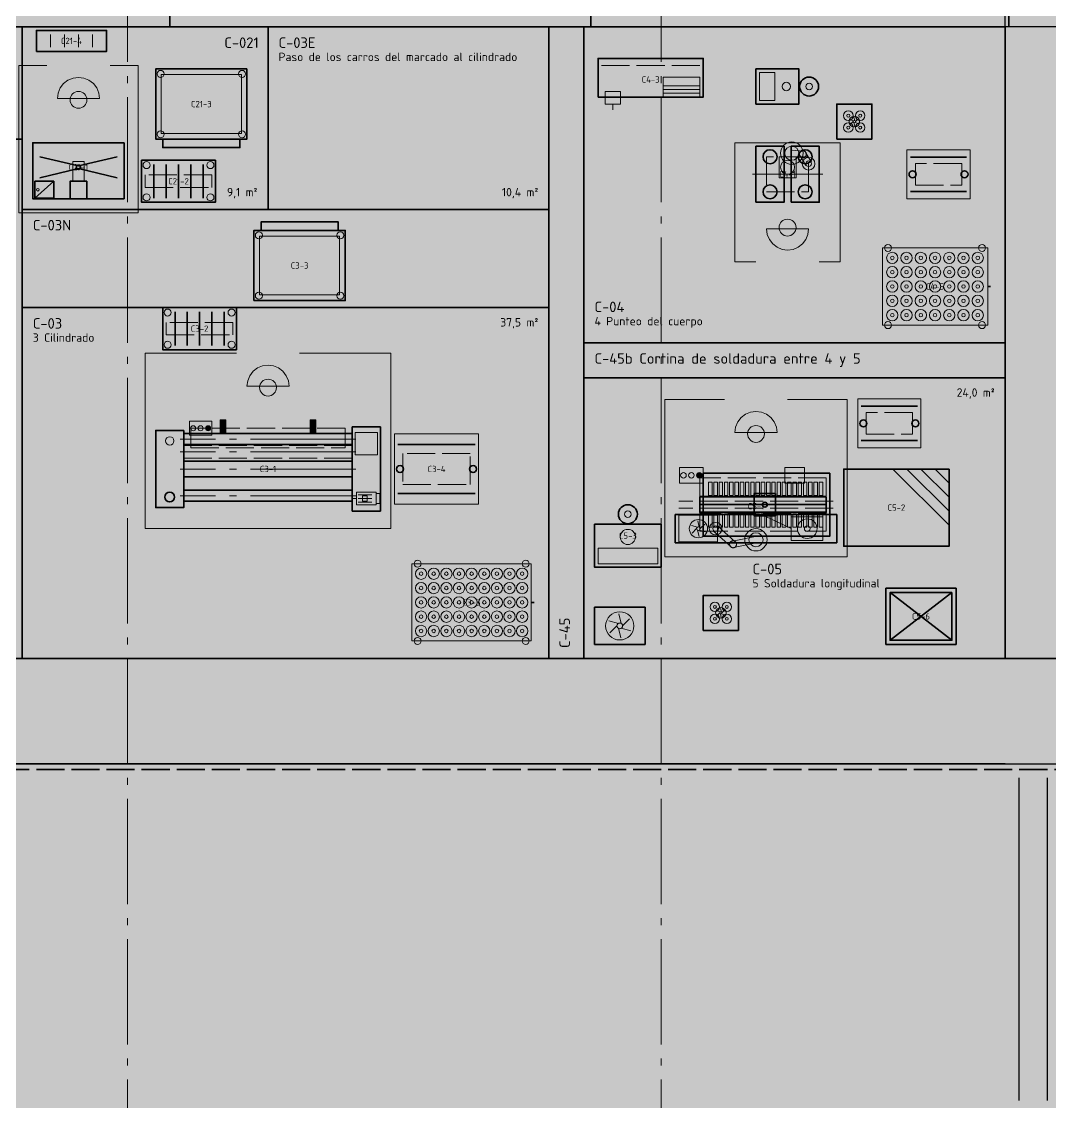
# Model space of a CAD drawing. Header units: millimetres. Extents: x 0 to 1189, y 0 to 841.
# Drawn here: x 295.9 to 442.4, y 356.8 to 510.8 of the extents above; entities that cross this region are included whole.
import ezdxf
from ezdxf.enums import TextEntityAlignment as Align

# ---------------------------------------------------------------- set-up
doc = ezdxf.new("R2010")
doc.units = ezdxf.units.MM
doc.linetypes.add('IRAM-E-TRAZOS', pattern=[5, 4, -1])
doc.linetypes.add('IRAM-F-TRAZO-PUNTO', pattern=[20, 15, -2, 1, -2])
for name, color, linetype, lineweight, true_color in [('A-AREA-TRABAJO', 30, 'CONTINUOUS', 13, 0xeb963c), ('A-DEFENSA', 2, 'CONTINUOUS', 35, 0xe6b400), ('A-DEM-AM', 2, 'CONTINUOUS', 35, 0xd7a500), ('A-DEM-RO', 1, 'CONTINUOUS', 35, 0xd21e1e), ('A-EQUIPO', 30, 'CONTINUOUS', 35, 0xe67800), ('A-PASILLO', 2, 'IRAM-E-TRAZOS', 35, 0xd7a500), ('A-SENDA', 2, 'CONTINUOUS', 25, 0xd7a500)]:
    doc.layers.add(name, color=color, linetype=linetype, lineweight=lineweight, true_color=true_color)
for name, color, linetype, lineweight in [('A-COLUMNA', 7, 'CONTINUOUS', 50), ('A-EJE', 1, 'IRAM-F-TRAZO-PUNTO', 18), ('A-EQUIPO-FINO', 8, 'CONTINUOUS', 13), ('A-EQUIPO-OCULTO', 8, 'IRAM-E-TRAZOS', 13), ('A-EQUIPO-RELLENO', 9, 'CONTINUOUS', 13), ('A-OPERARIO', 6, 'CONTINUOUS', 18), ('A-RELLENO', 9, 'CONTINUOUS', 13), ('A-SECTOR', 1, 'CONTINUOUS', 25), ('A-SECTOR-TXT', 1, 'CONTINUOUS', 25), ('A-TEXTO', 7, 'CONTINUOUS', 18)]:
    doc.layers.add(name, color=color, linetype=linetype, lineweight=lineweight)
doc.styles.add('ISO3098', font='isocpeur.ttf')

msp = doc.modelspace()

# ---------------------------------------------------------------- hatches: boundary and pattern name
at = {"layer": 'A-COLUMNA', "true_color": 0x000000}
h = msp.add_hatch(color=7, dxfattribs=at)
h.dxf.hatch_style = 1
h.paths.add_polyline_path([(309, 403), (313, 403), (313, 407), (309, 407)])
h = msp.add_hatch(color=7, dxfattribs=at)
h.dxf.hatch_style = 1
h.paths.add_polyline_path([(385, 403), (389, 403), (389, 407), (385, 407)])
at = {"layer": 'A-EQUIPO-RELLENO', "true_color": 0xeedec0}
h = msp.add_hatch(color=7, dxfattribs=at)
h.dxf.hatch_style = 1
h.paths.add_polyline_path([(298, 506.5), (308, 506.5), (308, 509.5), (298, 509.5)])
h = msp.add_hatch(color=7, dxfattribs=at)
h.dxf.hatch_style = 1
h.paths.add_polyline_path([(378, 500), (393, 500), (393, 505.5), (378, 505.5)])
h = msp.add_hatch(color=7, dxfattribs=at)
h.dxf.hatch_style = 1
h.paths.add_polyline_path([(328, 504), (315, 504), (315, 494), (328, 494)])
at = {"layer": 'A-EQUIPO-RELLENO', "true_color": 0xd7e1eb}
h = msp.add_hatch(color=7, dxfattribs=at)
h.dxf.hatch_style = 1
h.paths.add_polyline_path([(400.5, 499), (406.62, 499), (406.62, 504), (400.5, 504)])
at = {"layer": 'A-EQUIPO-RELLENO', "true_color": 0xfae1f5}
h = msp.add_hatch(color=7, dxfattribs=at)
h.dxf.hatch_style = 1
h.paths.add_polyline_path([(307, 499.8), (306.898, 500.576), (306.598, 501.3), (306.121, 501.921), (305.5, 502.398), (304.776, 502.698), (304, 502.8), (303.224, 502.698), (302.5, 502.398), (301.879, 501.921), (301.402, 501.3), (301.102, 500.576), (301, 499.8), (307, 499.8)])
at = {"layer": 'A-EQUIPO-RELLENO', "true_color": 0xbed2be}
h = msp.add_hatch(color=7, dxfattribs=at)
h.dxf.hatch_style = 1
h.paths.add_polyline_path([(409.41, 501.5), (409.364, 501.849), (409.229, 502.175), (409.015, 502.455), (408.735, 502.669), (408.409, 502.804), (408.06, 502.85), (407.711, 502.804), (407.385, 502.669), (407.105, 502.455), (406.891, 502.175), (406.756, 501.849), (406.71, 501.5), (406.756, 501.151), (406.891, 500.825), (407.105, 500.545), (407.385, 500.331), (407.711, 500.196), (408.06, 500.15), (408.409, 500.196), (408.735, 500.331), (409.015, 500.545), (409.229, 500.825), (409.364, 501.151)])
at = {"layer": 'A-EQUIPO-RELLENO', "true_color": 0xffffff}
h = msp.add_hatch(color=7, dxfattribs=at)
h.dxf.hatch_style = 1
h.paths.add_polyline_path([(302.8, 499.6), (302.841, 499.289), (302.961, 499), (303.151, 498.751), (303.4, 498.561), (303.689, 498.441), (304, 498.4), (304.311, 498.441), (304.6, 498.561), (304.849, 498.751), (305.039, 499), (305.159, 499.289), (305.2, 499.6), (305.159, 499.911), (305.039, 500.2), (304.849, 500.449), (304.6, 500.639), (304.311, 500.759), (304, 500.8), (303.689, 500.759), (303.4, 500.639), (303.151, 500.449), (302.961, 500.2), (302.841, 499.911)])
at = {"layer": 'A-EQUIPO-RELLENO', "true_color": 0xcdd0d4}
h = msp.add_hatch(color=7, dxfattribs=at)
h.dxf.hatch_style = 1
h.paths.add_polyline_path([(379, 499), (381.2, 499), (381.2, 500.8), (379, 500.8)])
at = {"layer": 'A-EQUIPO-RELLENO', "true_color": 0xe6e6dc}
h = msp.add_hatch(color=7, dxfattribs=at)
h.dxf.hatch_style = 1
h.paths.add_polyline_path([(412, 494), (417, 494), (417, 499), (412, 499)])
at = {"layer": 'A-EQUIPO-RELLENO', "true_color": 0xeeeeee}
h = msp.add_hatch(color=7, dxfattribs=at)
h.dxf.hatch_style = 1
h.paths.add_polyline_path([(310.5, 493.5), (297.5, 493.5), (297.5, 485.5), (310.5, 485.5)])
at = {"layer": 'A-EQUIPO-RELLENO', "true_color": 0xcdd0d4}
h = msp.add_hatch(color=7, dxfattribs=at)
h.dxf.hatch_style = 1
h.paths.add_polyline_path([(400.5, 485), (404.5, 485), (404.5, 493), (400.5, 493)])
h = msp.add_hatch(color=7, dxfattribs=at)
h.dxf.hatch_style = 1
h.paths.add_polyline_path([(405.5, 485), (409.5, 485), (409.5, 493), (405.5, 493)])
at = {"layer": 'A-EQUIPO-RELLENO', "true_color": 0xeeeeee}
h = msp.add_hatch(color=7, dxfattribs=at)
h.dxf.hatch_style = 1
h.paths.add_polyline_path([(403.8, 488.5), (406.2, 488.5), (406.2, 491.5), (403.8, 491.5)])
at = {"layer": 'A-EQUIPO-RELLENO', "true_color": 0xcdd0d4}
h = msp.add_hatch(color=7, dxfattribs=at)
h.dxf.hatch_style = 1
h.paths.add_polyline_path([(422, 485.5), (431, 485.5), (431, 492.5), (422, 492.5)])
at = {"layer": 'A-EQUIPO-RELLENO', "true_color": 0xeeeeee}
h = msp.add_hatch(color=7, dxfattribs=at)
h.dxf.hatch_style = 1
h.paths.add_polyline_path([(323.5, 491), (313, 491), (313, 485), (323.5, 485)])
at = {"layer": 'A-EQUIPO-RELLENO', "true_color": 0xcdd0d4}
h = msp.add_hatch(color=7, dxfattribs=at)
h.dxf.hatch_style = 1
h.paths.add_polyline_path([(300.5, 488), (297.8, 488), (297.8, 485.6), (300.5, 485.6)])
h = msp.add_hatch(color=7, dxfattribs=at)
h.dxf.hatch_style = 1
h.paths.add_polyline_path([(305.2, 488), (302.8, 488), (302.8, 485.5), (305.2, 485.5)])
at = {"layer": 'A-EQUIPO-RELLENO', "true_color": 0xffffff}
h = msp.add_hatch(color=7, dxfattribs=at)
h.dxf.hatch_style = 1
h.paths.add_polyline_path([(406.2, 481.4), (406.159, 481.711), (406.039, 482), (405.849, 482.249), (405.6, 482.439), (405.311, 482.559), (405, 482.6), (404.689, 482.559), (404.4, 482.439), (404.151, 482.249), (403.961, 482), (403.841, 481.711), (403.8, 481.4), (403.841, 481.089), (403.961, 480.8), (404.151, 480.551), (404.4, 480.361), (404.689, 480.241), (405, 480.2), (405.311, 480.241), (405.6, 480.361), (405.849, 480.551), (406.039, 480.8), (406.159, 481.089)])
at = {"layer": 'A-EQUIPO-RELLENO', "true_color": 0xeedec0}
h = msp.add_hatch(color=7, dxfattribs=at)
h.dxf.hatch_style = 1
h.paths.add_polyline_path([(329, 471), (342, 471), (342, 481), (329, 481)])
at = {"layer": 'A-EQUIPO-RELLENO', "true_color": 0xfae1f5}
h = msp.add_hatch(color=7, dxfattribs=at)
h.dxf.hatch_style = 1
h.paths.add_polyline_path([(402, 481.2), (402.102, 480.424), (402.402, 479.7), (402.879, 479.079), (403.5, 478.602), (404.224, 478.302), (405, 478.2), (405.776, 478.302), (406.5, 478.602), (407.121, 479.079), (407.598, 479.7), (407.898, 480.424), (408, 481.2), (402, 481.2)])
at = {"layer": 'A-EQUIPO-RELLENO', "true_color": 0xeeeeee}
h = msp.add_hatch(color=7, dxfattribs=at)
h.dxf.hatch_style = 1
h.paths.add_polyline_path([(418.5, 467.5), (433.5, 467.5), (433.5, 478.5), (418.5, 478.5)])
h = msp.add_hatch(color=7, dxfattribs=at)
h.dxf.hatch_style = 1
h.paths.add_polyline_path([(326.5, 470), (316, 470), (316, 464), (326.5, 464)])
at = {"layer": 'A-EQUIPO-RELLENO', "true_color": 0xfae1f5}
h = msp.add_hatch(color=7, dxfattribs=at)
h.dxf.hatch_style = 1
h.paths.add_polyline_path([(334, 458.8), (333.898, 459.576), (333.598, 460.3), (333.121, 460.921), (332.5, 461.398), (331.776, 461.698), (331, 461.8), (330.224, 461.698), (329.5, 461.398), (328.879, 460.921), (328.402, 460.3), (328.102, 459.576), (328, 458.8), (334, 458.8)])
at = {"layer": 'A-EQUIPO-RELLENO', "true_color": 0xffffff}
h = msp.add_hatch(color=7, dxfattribs=at)
h.dxf.hatch_style = 1
h.paths.add_polyline_path([(329.8, 458.6), (329.841, 458.289), (329.961, 458), (330.151, 457.751), (330.4, 457.561), (330.689, 457.441), (331, 457.4), (331.311, 457.441), (331.6, 457.561), (331.849, 457.751), (332.039, 458), (332.159, 458.289), (332.2, 458.6), (332.159, 458.911), (332.039, 459.2), (331.849, 459.449), (331.6, 459.639), (331.311, 459.759), (331, 459.8), (330.689, 459.759), (330.4, 459.639), (330.151, 459.449), (329.961, 459.2), (329.841, 458.911)])
at = {"layer": 'A-EQUIPO-RELLENO', "true_color": 0xcdd0d4}
h = msp.add_hatch(color=7, dxfattribs=at)
h.dxf.hatch_style = 1
h.paths.add_polyline_path([(424, 457), (415, 457), (415, 450), (424, 450)])
at = {"layer": 'A-EQUIPO-RELLENO', "true_color": 0xfae1f5}
h = msp.add_hatch(color=7, dxfattribs=at)
h.dxf.hatch_style = 1
h.paths.add_polyline_path([(403.5, 452.2), (403.398, 452.976), (403.098, 453.7), (402.621, 454.321), (402, 454.798), (401.276, 455.098), (400.5, 455.2), (399.724, 455.098), (399, 454.798), (398.379, 454.321), (397.902, 453.7), (397.602, 452.976), (397.5, 452.2), (403.5, 452.2)])
at = {"layer": 'A-EQUIPO-RELLENO', "true_color": 0xcdd0d4}
h = msp.add_hatch(color=7, dxfattribs=at)
h.dxf.hatch_style = 1
h.paths.add_polyline_path([(323, 453.8), (319.8, 453.8), (319.8, 451.8), (323, 451.8)])
at = {"layer": 'A-EQUIPO-RELLENO', "true_color": 0xdc2828}
h = msp.add_hatch(color=7, dxfattribs=at)
h.dxf.hatch_style = 1
h.paths.add_polyline_path([(322.107, 452.8), (322.119, 452.707), (322.155, 452.62), (322.212, 452.545), (322.287, 452.488), (322.373, 452.452), (322.467, 452.44), (322.56, 452.452), (322.647, 452.488), (322.721, 452.545), (322.778, 452.62), (322.814, 452.707), (322.827, 452.8), (322.814, 452.893), (322.778, 452.98), (322.721, 453.055), (322.647, 453.112), (322.56, 453.148), (322.467, 453.16), (322.373, 453.148), (322.287, 453.112), (322.212, 453.055), (322.155, 452.98), (322.119, 452.893)])
at = {"layer": 'A-EQUIPO-RELLENO', "true_color": 0xcdd0d4}
h = msp.add_hatch(color=7, dxfattribs=at)
h.dxf.hatch_style = 1
h.paths.add_polyline_path([(325, 454), (324.2, 454), (324.2, 452.152), (325, 452.152)])
h = msp.add_hatch(color=7, dxfattribs=at)
h.dxf.hatch_style = 1
h.paths.add_polyline_path([(337.8, 454), (337, 454), (337, 452.152), (337.8, 452.152)])
h = msp.add_hatch(color=7, dxfattribs=at)
h.dxf.hatch_style = 1
h.paths.add_polyline_path([(347, 453), (343, 453), (343, 441), (347, 441)])
at = {"layer": 'A-EQUIPO-RELLENO', "true_color": 0xffffff}
h = msp.add_hatch(color=7, dxfattribs=at)
h.dxf.hatch_style = 1
h.paths.add_polyline_path([(399.3, 452), (399.341, 451.689), (399.461, 451.4), (399.651, 451.151), (399.9, 450.961), (400.189, 450.841), (400.5, 450.8), (400.811, 450.841), (401.1, 450.961), (401.349, 451.151), (401.539, 451.4), (401.659, 451.689), (401.7, 452), (401.659, 452.311), (401.539, 452.6), (401.349, 452.849), (401.1, 453.039), (400.811, 453.159), (400.5, 453.2), (400.189, 453.159), (399.9, 453.039), (399.651, 452.849), (399.461, 452.6), (399.341, 452.311)])
at = {"layer": 'A-EQUIPO-RELLENO', "true_color": 0xcdd0d4}
h = msp.add_hatch(color=7, dxfattribs=at)
h.dxf.hatch_style = 1
h.paths.add_polyline_path([(319, 452.5), (315, 452.5), (315, 441.5), (319, 441.5)])
at = {"layer": 'A-EQUIPO-RELLENO', "true_color": 0xeeeeee}
h = msp.add_hatch(color=7, dxfattribs=at)
h.dxf.hatch_style = 1
h.paths.add_polyline_path([(343, 452.04), (319, 452.04), (319, 450.472), (343, 450.472)])
h = msp.add_hatch(color=7, dxfattribs=at)
h.dxf.hatch_style = 1
h.paths.add_polyline_path([(346.6, 452.2), (343.4, 452.2), (343.4, 449), (346.6, 449)])
at = {"layer": 'A-EQUIPO-RELLENO', "true_color": 0xcdd0d4}
h = msp.add_hatch(color=7, dxfattribs=at)
h.dxf.hatch_style = 1
h.paths.add_polyline_path([(361, 452), (349, 452), (349, 442), (361, 442)])
at = {"layer": 'A-EQUIPO-RELLENO', "true_color": 0xe2e7ee}
h = msp.add_hatch(color=7, dxfattribs=at)
h.dxf.hatch_style = 1
h.paths.add_polyline_path([(343, 448.12), (319, 448.12), (319, 445.88), (343, 445.88)])
at = {"layer": 'A-EQUIPO-RELLENO', "true_color": 0xcdd0d4}
h = msp.add_hatch(color=7, dxfattribs=at)
h.dxf.hatch_style = 1
h.paths.add_polyline_path([(393, 447.2), (389.6, 447.2), (389.6, 445), (393, 445)])
h = msp.add_hatch(color=7, dxfattribs=at)
h.dxf.hatch_style = 1
h.paths.add_polyline_path([(407.4, 447.2), (404.6, 447.2), (404.6, 445), (407.4, 445)])
at = {"layer": 'A-EQUIPO-RELLENO', "true_color": 0xdc2828}
h = msp.add_hatch(color=7, dxfattribs=at)
h.dxf.hatch_style = 1
h.paths.add_polyline_path([(392.037, 446.1), (392.051, 445.998), (392.09, 445.902), (392.153, 445.82), (392.235, 445.757), (392.331, 445.717), (392.433, 445.704), (392.536, 445.717), (392.631, 445.757), (392.713, 445.82), (392.776, 445.902), (392.816, 445.998), (392.829, 446.1), (392.816, 446.202), (392.776, 446.298), (392.713, 446.38), (392.631, 446.443), (392.536, 446.483), (392.433, 446.496), (392.331, 446.483), (392.235, 446.443), (392.153, 446.38), (392.09, 446.298), (392.051, 446.202)])
at = {"layer": 'A-EQUIPO-RELLENO', "true_color": 0xeeeeee}
h = msp.add_hatch(color=7, dxfattribs=at)
h.dxf.hatch_style = 1
h.paths.add_polyline_path([(411, 446.428), (393, 446.428), (393, 437.428), (411, 437.428)])
h = msp.add_hatch(color=7, dxfattribs=at)
h.dxf.hatch_style = 1
h.paths.add_polyline_path([(343, 443.976), (319, 443.976), (319, 442.408), (343, 442.408)])
at = {"layer": 'A-EQUIPO-RELLENO', "true_color": 0xcdd0d4}
h = msp.add_hatch(color=7, dxfattribs=at)
h.dxf.hatch_style = 1
h.paths.add_polyline_path([(346.4, 443.7), (343.6, 443.7), (343.6, 441.9), (346.4, 441.9)])
h = msp.add_hatch(color=7, dxfattribs=at)
h.dxf.hatch_style = 1
h.paths.add_polyline_path([(403.26, 443.528), (400.26, 443.528), (400.26, 440.328), (403.26, 440.328)])
at = {"layer": 'A-EQUIPO-RELLENO', "true_color": 0xe2e7ee}
h = msp.add_hatch(color=7, dxfattribs=at)
h.dxf.hatch_style = 1
h.paths.add_polyline_path([(410.5, 443.028), (392.5, 443.028), (392.5, 440.828), (410.5, 440.828)])
at = {"layer": 'A-EQUIPO-RELLENO', "true_color": 0xe6a06e}
h = msp.add_hatch(color=7, dxfattribs=at)
h.dxf.hatch_style = 1
h.paths.add_polyline_path([(410.5, 442.178), (392.5, 442.178), (392.5, 441.678), (410.5, 441.678)])
at = {"layer": 'A-EQUIPO-RELLENO', "true_color": 0xbed2be}
h = msp.add_hatch(color=7, dxfattribs=at)
h.dxf.hatch_style = 1
h.paths.add_polyline_path([(382.25, 441.91), (381.901, 441.864), (381.575, 441.729), (381.295, 441.515), (381.081, 441.235), (380.946, 440.909), (380.9, 440.56), (380.946, 440.211), (381.081, 439.885), (381.295, 439.605), (381.575, 439.391), (381.901, 439.256), (382.25, 439.21), (382.599, 439.256), (382.925, 439.391), (383.205, 439.605), (383.419, 439.885), (383.554, 440.211), (383.6, 440.56), (383.554, 440.909), (383.419, 441.235), (383.205, 441.515), (382.925, 441.729), (382.599, 441.864)])
at = {"layer": 'A-EQUIPO-RELLENO', "true_color": 0xcdd0d4}
h = msp.add_hatch(color=7, dxfattribs=at)
h.dxf.hatch_style = 1
h.paths.add_polyline_path([(412, 440.5), (389, 440.5), (389, 436.5), (412, 436.5)])
at = {"layer": 'A-EQUIPO-RELLENO', "true_color": 0xd7e1eb}
h = msp.add_hatch(color=7, dxfattribs=at)
h.dxf.hatch_style = 1
h.paths.add_polyline_path([(387, 433), (387, 439.12), (377.5, 439.12), (377.5, 433)])
at = {"layer": 'A-EQUIPO-RELLENO', "true_color": 0xcdd0d4}
h = msp.add_hatch(color=7, dxfattribs=at)
h.dxf.hatch_style = 1
h.paths.add_polyline_path([(395, 440.4), (389.5, 440.4), (389.5, 436.6), (395, 436.6)])
at = {"layer": 'A-EQUIPO-RELLENO', "true_color": 0xeeeeee}
h = msp.add_hatch(color=7, dxfattribs=at)
h.dxf.hatch_style = 1
h.paths.add_polyline_path([(410, 440.2), (405.5, 440.2), (405.5, 436.8), (410, 436.8)])
h = msp.add_hatch(color=7, dxfattribs=at)
h.dxf.hatch_style = 1
h.paths.add_polyline_path([(351.5, 422.5), (368.5, 422.5), (368.5, 433.5), (351.5, 433.5)])
at = {"layer": 'A-EQUIPO-RELLENO', "true_color": 0xe6e6dc}
h = msp.add_hatch(color=7, dxfattribs=at)
h.dxf.hatch_style = 1
h.paths.add_polyline_path([(393, 424), (398, 424), (398, 429), (393, 429)])
at = {"layer": 'A-EQUIPO-RELLENO', "true_color": 0xd7e6f5}
h = msp.add_hatch(color=7, dxfattribs=at)
h.dxf.hatch_style = 1
h.paths.add_polyline_path([(384.7, 427.3), (377.5, 427.3), (377.5, 422), (384.7, 422)])
at = {"layer": 'A-RELLENO', "true_color": 0xf6f6f6}
h = msp.add_hatch(color=7, dxfattribs=at)
h.dxf.hatch_style = 1
h.paths.add_polyline_path([(436, 510), (451, 510), (451, 670), (436, 670)])
at = {"layer": 'A-RELLENO', "true_color": 0xfde4c8}
h = msp.add_hatch(color=7, dxfattribs=at)
h.dxf.hatch_style = 1
h.paths.add_polyline_path([(263, 510), (317, 510), (317, 550), (263, 550)])
h = msp.add_hatch(color=7, dxfattribs=at)
h.dxf.hatch_style = 1
h.paths.add_polyline_path([(317, 510), (377, 510), (377, 550), (317, 550)])
h = msp.add_hatch(color=7, dxfattribs=at)
h.dxf.hatch_style = 1
h.paths.add_polyline_path([(377, 510), (436, 510), (436, 550), (377, 550)])
at = {"layer": 'A-RELLENO', "true_color": 0xf8d9c0}
h = msp.add_hatch(color=7, dxfattribs=at)
h.dxf.hatch_style = 1
h.paths.add_polyline_path([(263, 494), (296, 494), (296, 510), (263, 510)])
h = msp.add_hatch(color=7, dxfattribs=at)
h.dxf.hatch_style = 1
h.paths.add_polyline_path([(296, 484), (331, 484), (331, 510), (296, 510)])
h = msp.add_hatch(color=7, dxfattribs=at)
h.dxf.hatch_style = 1
h.paths.add_polyline_path([(331, 484), (371, 484), (371, 510), (331, 510)])
h = msp.add_hatch(color=7, dxfattribs=at)
h.dxf.hatch_style = 1
h.paths.add_polyline_path([(371, 420), (376, 420), (376, 510), (371, 510)])
h = msp.add_hatch(color=7, dxfattribs=at)
h.dxf.hatch_style = 1
h.paths.add_polyline_path([(376, 465), (436, 465), (436, 510), (376, 510)])
at = {"layer": 'A-RELLENO', "true_color": 0xfff4b4}
h = msp.add_hatch(color=7, dxfattribs=at)
h.dxf.hatch_style = 1
h.paths.add_polyline_path([(436, 420), (451, 420), (451, 510), (436, 510)])
at = {"layer": 'A-RELLENO', "true_color": 0xf8d9c0}
h = msp.add_hatch(color=7, dxfattribs=at)
h.dxf.hatch_style = 1
h.paths.add_polyline_path([(223, 420), (296, 420), (296, 494), (223, 494)])
h = msp.add_hatch(color=7, dxfattribs=at)
h.dxf.hatch_style = 1
h.paths.add_polyline_path([(296, 470), (371, 470), (371, 484), (296, 484)])
h = msp.add_hatch(color=7, dxfattribs=at)
h.dxf.hatch_style = 1
h.paths.add_polyline_path([(296, 420), (371, 420), (371, 470), (296, 470)])
h = msp.add_hatch(color=7, dxfattribs=at)
h.dxf.hatch_style = 1
h.paths.add_polyline_path([(376, 460), (436, 460), (436, 465), (376, 465)])
h = msp.add_hatch(color=7, dxfattribs=at)
h.dxf.hatch_style = 1
h.paths.add_polyline_path([(376, 420), (436, 420), (436, 460), (376, 460)])
at = {"layer": 'A-RELLENO', "true_color": 0xfff4b4}
h = msp.add_hatch(color=7, dxfattribs=at)
h.dxf.hatch_style = 1
h.paths.add_polyline_path([(83, 405), (843, 405), (843, 420), (83, 420)])
at = {"layer": 'A-RELLENO', "true_color": 0xe2e2e2}
h = msp.add_hatch(color=7, dxfattribs=at)
h.dxf.hatch_style = 1
h.paths.add_polyline_path([(83, 355), (843, 355), (843, 405), (83, 405)])

# ---------------------------------------------------------------- linework, layer by layer
at = {"layer": 'A-AREA-TRABAJO'}
for p, q in [((299.5, 504.5), (295.5, 504.5)), ((312.5, 504.5), (308.5, 504.5)), ((397.5, 476.5), (400.5, 476.5)), ((409.5, 476.5), (412.5, 476.5)), ((326.5, 463.5), (313.5, 463.5)), ((348.5, 463.5), (335.5, 463.5)), ((396, 456.9), (387.5, 456.9)), ((413.5, 456.9), (405, 456.9))]:
    msp.add_line(p, q, dxfattribs=at)
for points in [[(312.5, 504.5), (312.5, 483.5), (295.5, 483.5), (295.5, 504.5)], [(397.5, 476.5), (397.5, 493.5), (412.5, 493.5), (412.5, 476.5)], [(348.5, 463.5), (348.5, 438.5), (313.5, 438.5), (313.5, 463.5)], [(413.5, 456.9), (413.5, 434.5), (387.5, 434.5), (387.5, 456.9)]]:
    msp.add_lwpolyline(points, dxfattribs=at)
at = {"layer": 'A-DEFENSA'}
msp.add_line((263, 405), (436, 405), dxfattribs=at)
at = {"layer": 'A-DEM-AM'}
for p, q in [((428, 439), (420, 447)), ((428, 441), (422, 447)), ((428, 443), (424, 447)), ((428, 445), (426, 447)), ((428, 447), (428, 447))]:
    msp.add_line(p, q, dxfattribs=at)
msp.add_lwpolyline([(428, 447), (413, 447), (413, 436), (428, 436)], close=True, dxfattribs=at)
at = {"layer": 'A-DEM-RO'}
for p, q in [((428.4, 429.4), (419.6, 422.6)), ((428.4, 422.6), (419.6, 429.4))]:
    msp.add_line(p, q, dxfattribs=at)
for points in [[(429, 430), (419, 430), (419, 422), (429, 422)], [(428.4, 429.4), (419.6, 429.4), (419.6, 422.6), (428.4, 422.6)]]:
    msp.add_lwpolyline(points, close=True, dxfattribs=at)
at = {"layer": 'A-EJE'}
for p, q in [((311, 185), (311, 696)), ((387, 185), (387, 696)), ((400, 489), (410, 489)), ((343.5, 451.256), (318.5, 451.256)), ((343.5, 449.464), (318.5, 449.464)), ((343.5, 447), (318.5, 447)), ((343.5, 443.192), (318.5, 443.192)), ((48, 405), (878, 405))]:
    msp.add_line(p, q, dxfattribs=at)
at = {"layer": 'A-EQUIPO'}
for p, q in [((422.5, 491.45), (430.5, 491.45)), ((314.75, 490.4), (314.75, 485.6)), ((316.5, 490.4), (316.5, 485.6)), ((318.25, 490.4), (318.25, 485.6)), ((320, 490.4), (320, 485.6)), ((321.75, 490.4), (321.75, 485.6)), ((422.5, 486.55), (430.5, 486.55)), ((433.5, 473), (433.9, 473)), ((317.75, 469.4), (317.75, 464.6)), ((319.5, 469.4), (319.5, 464.6)), ((321.25, 469.4), (321.25, 464.6)), ((323, 469.4), (323, 464.6)), ((324.75, 469.4), (324.75, 464.6)), ((423.5, 455.95), (415.5, 455.95)), ((360.5, 450.5), (349.5, 450.5)), ((423.5, 451.05), (415.5, 451.05)), ((360.5, 443.5), (349.5, 443.5)), ((410.5, 441.928), (392.5, 441.928)), ((368.5, 428), (368.9, 428))]:
    msp.add_line(p, q, dxfattribs=at)
for points in [[(298, 506.5), (308, 506.5), (308, 509.5), (298, 509.5)], [(378, 500), (393, 500), (393, 505.5), (378, 505.5)], [(328, 504), (315, 504), (315, 494), (328, 494)], [(400.5, 499), (406.62, 499), (406.62, 504), (400.5, 504)], [(412, 494), (417, 494), (417, 499), (412, 499)], [(310.5, 493.5), (297.5, 493.5), (297.5, 485.5), (310.5, 485.5)], [(400.5, 485), (404.5, 485), (404.5, 493), (400.5, 493)], [(405.5, 485), (409.5, 485), (409.5, 493), (405.5, 493)], [(323.5, 491), (313, 491), (313, 485), (323.5, 485)], [(300.5, 488), (297.8, 488), (297.8, 485.6), (300.5, 485.6)], [(305.2, 488), (302.8, 488), (302.8, 485.5), (305.2, 485.5)], [(329, 471), (342, 471), (342, 481), (329, 481)], [(326.5, 470), (316, 470), (316, 464), (326.5, 464)], [(347, 453), (343, 453), (343, 441), (347, 441)], [(319, 452.5), (315, 452.5), (315, 441.5), (319, 441.5)], [(343, 452.04), (319, 452.04), (319, 450.472), (343, 450.472)], [(343, 448.12), (319, 448.12), (319, 445.88), (343, 445.88)], [(411, 446.428), (393, 446.428), (393, 437.428), (411, 437.428)], [(343, 443.976), (319, 443.976), (319, 442.408), (343, 442.408)], [(403.26, 443.528), (400.26, 443.528), (400.26, 440.328), (403.26, 440.328)], [(410.5, 443.028), (392.5, 443.028), (392.5, 440.828), (410.5, 440.828)], [(412, 440.5), (389, 440.5), (389, 436.5), (412, 436.5)], [(387, 433), (387, 439.12), (377.5, 439.12), (377.5, 433)], [(393, 424), (398, 424), (398, 429), (393, 429)], [(384.7, 427.3), (377.5, 427.3), (377.5, 422), (384.7, 422)]]:
    msp.add_lwpolyline(points, close=True, dxfattribs=at)
for points in [[(327, 494), (327, 492.8), (316, 492.8), (316, 494)], [(309.5, 491.5), (304, 490.2), (298.5, 491.5)], [(309.5, 488.5), (304, 489.8), (298.5, 488.5)], [(330, 481), (330, 482.2), (341, 482.2), (341, 481)]]:
    msp.add_lwpolyline(points, dxfattribs=at)
for centre, radius in [((408.06, 501.5), 1.35), ((402.5, 491.5), 1), ((407.5, 491.5), 1), ((304, 490), 0.3), ((422.8, 489), 0.5), ((430.2, 489), 0.5), ((402.5, 486.5), 1), ((407.5, 486.5), 1), ((415.8, 453.5), 0.5), ((423.2, 453.5), 0.5), ((349.8, 447), 0.5), ((360.2, 447), 0.5), ((317, 443), 0.7), ((401.76, 441.928), 0.35), ((382.25, 440.56), 1.35)]:
    msp.add_circle(centre, radius, dxfattribs=at)
at = {"layer": 'A-EQUIPO-FINO'}
for p, q in [((300, 507.1), (300, 508.9)), ((302, 507.1), (302, 508.9)), ((304, 507.1), (304, 508.9)), ((306, 507.1), (306, 508.9)), ((387.3, 501.612), (392.5, 501.612)), ((387.3, 501.075), (392.5, 501.075)), ((387.3, 500.537), (392.5, 500.537)), ((380.1, 499), (380.1, 498.2)), ((300.5, 488), (297.8, 485.6)), ((343.6, 442.8), (343.096, 442.8)), ((345.784, 443.34), (343.824, 443.34)), ((345.784, 442.8), (343.824, 442.8)), ((345.784, 442.26), (343.824, 442.26)), ((402.46, 441.928), (401.06, 441.928))]:
    msp.add_line(p, q, dxfattribs=at)
for points in [[(327.2, 503.2), (315.8, 503.2), (315.8, 494.8), (327.2, 494.8)], [(387.3, 500), (392.5, 500), (392.5, 502.85), (387.3, 502.85)], [(401, 499.5), (403.2, 499.5), (403.2, 503.5), (401, 503.5)], [(379, 499), (381.2, 499), (381.2, 500.8), (379, 500.8)], [(403.8, 488.5), (406.2, 488.5), (406.2, 491.5), (403.8, 491.5)], [(422, 485.5), (431, 485.5), (431, 492.5), (422, 492.5)], [(329.8, 471.8), (341.2, 471.8), (341.2, 480.2), (329.8, 480.2)], [(418.5, 467.5), (433.5, 467.5), (433.5, 478.5), (418.5, 478.5)], [(424, 457), (415, 457), (415, 450), (424, 450)], [(323, 453.8), (319.8, 453.8), (319.8, 451.8), (323, 451.8)], [(325, 454), (324.2, 454), (324.2, 452.152), (325, 452.152)], [(337.8, 454), (337, 454), (337, 452.152), (337.8, 452.152)], [(346.6, 452.2), (343.4, 452.2), (343.4, 449), (346.6, 449)], [(361, 452), (349, 452), (349, 442), (361, 442)], [(393, 447.2), (389.6, 447.2), (389.6, 445), (393, 445)], [(407.4, 447.2), (404.6, 447.2), (404.6, 445), (407.4, 445)], [(394.25, 445.128), (393.75, 445.128), (393.75, 443.228), (394.25, 443.228)], [(395, 445.128), (394.5, 445.128), (394.5, 443.228), (395, 443.228)], [(395.75, 445.128), (395.25, 445.128), (395.25, 443.228), (395.75, 443.228)], [(396.5, 445.128), (396, 445.128), (396, 443.228), (396.5, 443.228)], [(397.25, 445.128), (396.75, 445.128), (396.75, 443.228), (397.25, 443.228)], [(398, 445.128), (397.5, 445.128), (397.5, 443.228), (398, 443.228)], [(398.75, 445.128), (398.25, 445.128), (398.25, 443.228), (398.75, 443.228)], [(399.5, 445.128), (399, 445.128), (399, 443.228), (399.5, 443.228)], [(400.25, 445.128), (399.75, 445.128), (399.75, 443.228), (400.25, 443.228)], [(401, 445.128), (400.5, 445.128), (400.5, 443.228), (401, 443.228)], [(401.75, 445.128), (401.25, 445.128), (401.25, 443.228), (401.75, 443.228)], [(402.5, 445.128), (402, 445.128), (402, 443.228), (402.5, 443.228)], [(403.25, 445.128), (402.75, 445.128), (402.75, 443.228), (403.25, 443.228)], [(404, 445.128), (403.5, 445.128), (403.5, 443.228), (404, 443.228)], [(404.75, 445.128), (404.25, 445.128), (404.25, 443.228), (404.75, 443.228)], [(405.5, 445.128), (405, 445.128), (405, 443.228), (405.5, 443.228)], [(406.25, 445.128), (405.75, 445.128), (405.75, 443.228), (406.25, 443.228)], [(407, 445.128), (406.5, 445.128), (406.5, 443.228), (407, 443.228)], [(407.75, 445.128), (407.25, 445.128), (407.25, 443.228), (407.75, 443.228)], [(408.5, 445.128), (408, 445.128), (408, 443.228), (408.5, 443.228)], [(409.25, 445.128), (408.75, 445.128), (408.75, 443.228), (409.25, 443.228)], [(410, 445.128), (409.5, 445.128), (409.5, 443.228), (410, 443.228)], [(346.4, 443.7), (343.6, 443.7), (343.6, 441.9), (346.4, 441.9)], [(346.904, 443.52), (346.4, 443.52), (346.4, 442.08), (346.904, 442.08)], [(345.14, 443.16), (344.44, 443.16), (344.44, 442.44), (345.14, 442.44)], [(394.25, 440.628), (393.75, 440.628), (393.75, 438.728), (394.25, 438.728)], [(395, 440.628), (394.5, 440.628), (394.5, 438.728), (395, 438.728)], [(395.75, 440.628), (395.25, 440.628), (395.25, 438.728), (395.75, 438.728)], [(396.5, 440.628), (396, 440.628), (396, 438.728), (396.5, 438.728)], [(397.25, 440.628), (396.75, 440.628), (396.75, 438.728), (397.25, 438.728)], [(398, 440.628), (397.5, 440.628), (397.5, 438.728), (398, 438.728)], [(398.75, 440.628), (398.25, 440.628), (398.25, 438.728), (398.75, 438.728)], [(399.5, 440.628), (399, 440.628), (399, 438.728), (399.5, 438.728)], [(400.25, 440.628), (399.75, 440.628), (399.75, 438.728), (400.25, 438.728)], [(401, 440.628), (400.5, 440.628), (400.5, 438.728), (401, 438.728)], [(401.75, 440.628), (401.25, 440.628), (401.25, 438.728), (401.75, 438.728)], [(402.5, 440.628), (402, 440.628), (402, 438.728), (402.5, 438.728)], [(403.25, 440.628), (402.75, 440.628), (402.75, 438.728), (403.25, 438.728)], [(404, 440.628), (403.5, 440.628), (403.5, 438.728), (404, 438.728)], [(404.75, 440.628), (404.25, 440.628), (404.25, 438.728), (404.75, 438.728)], [(405.5, 440.628), (405, 440.628), (405, 438.728), (405.5, 438.728)], [(406.25, 440.628), (405.75, 440.628), (405.75, 438.728), (406.25, 438.728)], [(407, 440.628), (406.5, 440.628), (406.5, 438.728), (407, 438.728)], [(407.75, 440.628), (407.25, 440.628), (407.25, 438.728), (407.75, 438.728)], [(408.5, 440.628), (408, 440.628), (408, 438.728), (408.5, 438.728)], [(409.25, 440.628), (408.75, 440.628), (408.75, 438.728), (409.25, 438.728)], [(410, 440.628), (409.5, 440.628), (409.5, 438.728), (410, 438.728)], [(395, 440.4), (389.5, 440.4), (389.5, 436.6), (395, 436.6)], [(410, 440.2), (405.5, 440.2), (405.5, 436.8), (410, 436.8)], [(386.5, 433.5), (386.5, 435.7), (378, 435.7), (378, 433.5)], [(351.5, 422.5), (368.5, 422.5), (368.5, 433.5), (351.5, 433.5)]]:
    msp.add_lwpolyline(points, close=True, dxfattribs=at)
for points in [[(414.425, 496.63), (413.922, 496.769)], [(414.35, 496.5), (413.978, 496.134)], [(414.425, 496.37), (414.556, 495.865)], [(414.575, 496.63), (414.444, 497.135)], [(414.575, 496.37), (415.078, 496.231)], [(414.65, 496.5), (415.022, 496.866)], [(392.17, 438.725), (391.299, 438.967)], [(392.43, 438.725), (392.204, 439.601)], [(392.56, 438.5), (393.205, 439.134)], [(392.04, 438.5), (391.395, 437.866)], [(392.17, 438.275), (392.396, 437.399)], [(392.43, 438.275), (393.301, 438.033)], [(395.425, 426.63), (394.922, 426.769)], [(395.575, 426.63), (395.444, 427.135)], [(395.65, 426.5), (396.022, 426.866)], [(380.899, 424.999), (379.548, 425.373)], [(381.301, 424.999), (380.951, 426.355)], [(381.503, 424.65), (382.502, 425.632)], [(395.35, 426.5), (394.978, 426.134)], [(395.425, 426.37), (395.556, 425.865)], [(395.575, 426.37), (396.078, 426.231)], [(380.697, 424.65), (379.698, 423.668)], [(380.899, 424.301), (381.249, 422.945)], [(381.301, 424.301), (382.652, 423.927)]]:
    msp.add_lwpolyline(points, dxfattribs=at)
for centre, radius in [((315.7, 503.3), 0.5), ((327.3, 503.3), 0.5), ((404.82, 501.5), 0.6), ((408.06, 501.5), 0.472), ((413.65, 497.35), 0.675), ((413.65, 497.35), 0.21), ((415.35, 497.35), 0.675), ((415.35, 497.35), 0.21), ((413.65, 495.65), 0.675), ((414.5, 496.5), 0.75), ((414.5, 496.5), 0.15), ((415.35, 495.65), 0.675), ((315.7, 494.7), 0.5), ((327.3, 494.7), 0.5), ((413.65, 495.65), 0.21), ((415.35, 495.65), 0.21), ((405.6, 492), 1.6), ((405.6, 492), 1), ((408, 490.5), 0.9), ((313.7, 490.3), 0.5), ((322.8, 490.3), 0.5), ((405, 490), 1), ((408, 490.5), 0.4), ((298.205, 486.8), 0.192), ((313.7, 485.7), 0.5), ((322.8, 485.7), 0.5), ((329.7, 480.3), 0.5), ((341.3, 480.3), 0.5), ((419.3, 478.5), 0.5), ((432.7, 478.5), 0.5), ((419.914, 477.08), 0.81), ((421.943, 477.08), 0.81), ((423.971, 477.08), 0.81), ((426, 477.08), 0.81), ((428.029, 477.08), 0.81), ((430.057, 477.08), 0.81), ((432.086, 477.08), 0.81), ((419.914, 477.08), 0.252), ((421.943, 477.08), 0.252), ((423.971, 477.08), 0.252), ((426, 477.08), 0.252), ((428.029, 477.08), 0.252), ((430.057, 477.08), 0.252), ((432.086, 477.08), 0.252), ((419.914, 475.04), 0.81), ((419.914, 475.04), 0.252), ((421.943, 475.04), 0.81), ((421.943, 475.04), 0.252), ((423.971, 475.04), 0.81), ((423.971, 475.04), 0.252), ((426, 475.04), 0.81), ((426, 475.04), 0.252), ((428.029, 475.04), 0.81), ((428.029, 475.04), 0.252), ((430.057, 475.04), 0.81), ((430.057, 475.04), 0.252), ((432.086, 475.04), 0.81), ((432.086, 475.04), 0.252), ((419.914, 473), 0.81), ((419.914, 473), 0.252), ((421.943, 473), 0.81), ((421.943, 473), 0.252), ((423.971, 473), 0.81), ((423.971, 473), 0.252), ((426, 473), 0.81), ((426, 473), 0.252), ((428.029, 473), 0.81), ((428.029, 473), 0.252), ((430.057, 473), 0.81), ((430.057, 473), 0.252), ((432.086, 473), 0.81), ((432.086, 473), 0.252), ((329.7, 471.7), 0.5), ((341.3, 471.7), 0.5), ((419.914, 470.96), 0.81), ((421.943, 470.96), 0.81), ((423.971, 470.96), 0.81), ((426, 470.96), 0.81), ((428.029, 470.96), 0.81), ((430.057, 470.96), 0.81), ((432.086, 470.96), 0.81), ((316.7, 469.3), 0.5), ((325.8, 469.3), 0.5), ((419.914, 468.92), 0.81), ((419.914, 470.96), 0.252), ((421.943, 468.92), 0.81), ((421.943, 470.96), 0.252), ((423.971, 468.92), 0.81), ((423.971, 470.96), 0.252), ((426, 468.92), 0.81), ((426, 470.96), 0.252), ((428.029, 468.92), 0.81), ((428.029, 470.96), 0.252), ((430.057, 468.92), 0.81), ((430.057, 470.96), 0.252), ((432.086, 468.92), 0.81), ((432.086, 470.96), 0.252), ((419.914, 468.92), 0.252), ((421.943, 468.92), 0.252), ((423.971, 468.92), 0.252), ((426, 468.92), 0.252), ((428.029, 468.92), 0.252), ((430.057, 468.92), 0.252), ((432.086, 468.92), 0.252), ((419.3, 467.5), 0.5), ((432.7, 467.5), 0.5), ((316.7, 464.7), 0.5), ((325.8, 464.7), 0.5), ((320.333, 452.8), 0.36), ((321.4, 452.8), 0.36), ((322.467, 452.8), 0.36), ((317, 451), 0.6), ((390.167, 446.1), 0.396), ((391.3, 446.1), 0.396), ((392.433, 446.1), 0.396), ((382.25, 440.56), 0.472), ((392.3, 438.5), 1.3), ((394.75, 438.5), 0.9), ((394.75, 438.5), 0.4), ((407.8, 438.5), 1.4), ((407.8, 438.5), 0.4), ((382.25, 437.32), 1.08), ((392.3, 438.5), 0.26), ((400.5, 436.928), 1.6), ((400.5, 436.928), 1), ((352.3, 433.5), 0.5), ((352.8, 432.08), 0.81), ((354.6, 432.08), 0.81), ((356.4, 432.08), 0.81), ((358.2, 432.08), 0.81), ((360, 432.08), 0.81), ((361.8, 432.08), 0.81), ((363.6, 432.08), 0.81), ((365.4, 432.08), 0.81), ((367.2, 432.08), 0.81), ((367.7, 433.5), 0.5), ((352.8, 432.08), 0.252), ((354.6, 432.08), 0.252), ((356.4, 432.08), 0.252), ((358.2, 432.08), 0.252), ((360, 432.08), 0.252), ((361.8, 432.08), 0.252), ((363.6, 432.08), 0.252), ((365.4, 432.08), 0.252), ((367.2, 432.08), 0.252), ((352.8, 430.04), 0.81), ((352.8, 430.04), 0.252), ((354.6, 430.04), 0.81), ((354.6, 430.04), 0.252), ((356.4, 430.04), 0.81), ((356.4, 430.04), 0.252), ((358.2, 430.04), 0.81), ((358.2, 430.04), 0.252), ((360, 430.04), 0.81), ((360, 430.04), 0.252), ((361.8, 430.04), 0.81), ((361.8, 430.04), 0.252), ((363.6, 430.04), 0.81), ((363.6, 430.04), 0.252), ((365.4, 430.04), 0.81), ((365.4, 430.04), 0.252), ((367.2, 430.04), 0.81), ((367.2, 430.04), 0.252), ((352.8, 428), 0.81), ((352.8, 428), 0.252), ((354.6, 428), 0.81), ((354.6, 428), 0.252), ((356.4, 428), 0.81), ((356.4, 428), 0.252), ((358.2, 428), 0.81), ((358.2, 428), 0.252), ((360, 428), 0.81), ((360, 428), 0.252), ((361.8, 428), 0.81), ((361.8, 428), 0.252), ((363.6, 428), 0.81), ((363.6, 428), 0.252), ((365.4, 428), 0.81), ((365.4, 428), 0.252), ((367.2, 428), 0.81), ((367.2, 428), 0.252), ((352.8, 425.96), 0.81), ((354.6, 425.96), 0.81), ((356.4, 425.96), 0.81), ((358.2, 425.96), 0.81), ((360, 425.96), 0.81), ((361.8, 425.96), 0.81), ((363.6, 425.96), 0.81), ((365.4, 425.96), 0.81), ((367.2, 425.96), 0.81), ((381.1, 424.65), 2.014), ((394.65, 427.35), 0.675), ((394.65, 427.35), 0.21), ((395.5, 426.5), 0.75), ((395.5, 426.5), 0.15), ((396.35, 427.35), 0.675), ((396.35, 427.35), 0.21), ((352.8, 425.96), 0.252), ((354.6, 425.96), 0.252), ((356.4, 425.96), 0.252), ((358.2, 425.96), 0.252), ((360, 425.96), 0.252), ((361.8, 425.96), 0.252), ((363.6, 425.96), 0.252), ((365.4, 425.96), 0.252), ((367.2, 425.96), 0.252), ((381.1, 424.65), 0.403), ((394.65, 425.65), 0.675), ((394.65, 425.65), 0.21), ((396.35, 425.65), 0.675), ((396.35, 425.65), 0.21), ((352.8, 423.92), 0.81), ((352.8, 423.92), 0.252), ((354.6, 423.92), 0.81), ((354.6, 423.92), 0.252), ((356.4, 423.92), 0.81), ((356.4, 423.92), 0.252), ((358.2, 423.92), 0.81), ((358.2, 423.92), 0.252), ((360, 423.92), 0.81), ((360, 423.92), 0.252), ((361.8, 423.92), 0.81), ((361.8, 423.92), 0.252), ((363.6, 423.92), 0.81), ((363.6, 423.92), 0.252), ((365.4, 423.92), 0.81), ((365.4, 423.92), 0.252), ((367.2, 423.92), 0.81), ((367.2, 423.92), 0.252), ((352.3, 422.5), 0.5), ((367.7, 422.5), 0.5)]:
    msp.add_circle(centre, radius, dxfattribs=at)
at = {"layer": 'A-EQUIPO-OCULTO'}
for p, q in [((378.5, 504.5), (392.5, 504.5)), ((407.132, 491.402), (405.557, 491.552)), ((407.218, 492.298), (405.643, 492.448)), ((407.616, 490.265), (406.791, 491.615)), ((408.384, 490.735), (407.559, 492.085)), ((411.5, 442.428), (389.5, 442.428)), ((411.5, 441.428), (389.5, 441.428)), ((405.5, 438.5), (401.76, 440.328)), ((394.45, 438.165), (396.932, 435.941)), ((395.05, 438.835), (397.532, 436.612)), ((397.144, 436.718), (400.412, 437.369)), ((397.32, 435.835), (400.588, 436.487))]:
    msp.add_line(p, q, dxfattribs=at)
for points in [[(402, 486.5), (408, 486.5), (408, 491.5), (402, 491.5)], [(304.8, 490.8), (303.2, 490.8), (303.2, 488), (304.8, 488)], [(423.2, 487.46), (429.8, 487.46), (429.8, 490.54), (423.2, 490.54)], [(323, 488.9), (313.5, 488.9), (313.5, 487.1), (323, 487.1)], [(326, 467.9), (316.5, 467.9), (316.5, 466.1), (326, 466.1)], [(422.8, 455.04), (416.2, 455.04), (416.2, 451.96), (422.8, 451.96)], [(342, 452.824), (320, 452.824), (320, 450.024), (342, 450.024)], [(343, 450.36), (319, 450.36), (319, 448.568), (343, 448.568)], [(359.8, 449.2), (350.2, 449.2), (350.2, 444.8), (359.8, 444.8)], [(410.5, 445.728), (392.5, 445.728), (392.5, 443.128), (410.5, 443.128)], [(410.5, 440.728), (392.5, 440.728), (392.5, 438.128), (410.5, 438.128)]]:
    msp.add_lwpolyline(points, close=True, dxfattribs=at)
for centre in [(407.175, 491.85), (397.232, 436.277)]:
    msp.add_circle(centre, 0.5, dxfattribs=at)
at = {"layer": 'A-OPERARIO'}
for points in [[(307, 499.8), (306.898, 500.576), (306.598, 501.3), (306.121, 501.921), (305.5, 502.398), (304.776, 502.698), (304, 502.8), (303.224, 502.698), (302.5, 502.398), (301.879, 501.921), (301.402, 501.3), (301.102, 500.576), (301, 499.8)], [(402, 481.2), (402.102, 480.424), (402.402, 479.7), (402.879, 479.079), (403.5, 478.602), (404.224, 478.302), (405, 478.2), (405.776, 478.302), (406.5, 478.602), (407.121, 479.079), (407.598, 479.7), (407.898, 480.424), (408, 481.2)], [(334, 458.8), (333.898, 459.576), (333.598, 460.3), (333.121, 460.921), (332.5, 461.398), (331.776, 461.698), (331, 461.8), (330.224, 461.698), (329.5, 461.398), (328.879, 460.921), (328.402, 460.3), (328.102, 459.576), (328, 458.8)], [(403.5, 452.2), (403.398, 452.976), (403.098, 453.7), (402.621, 454.321), (402, 454.798), (401.276, 455.098), (400.5, 455.2), (399.724, 455.098), (399, 454.798), (398.379, 454.321), (397.902, 453.7), (397.602, 452.976), (397.5, 452.2)]]:
    msp.add_lwpolyline(points, close=True, dxfattribs=at)
for centre in [(304, 499.6), (405, 481.4), (331, 458.6), (400.5, 452)]:
    msp.add_circle(centre, 1.2, dxfattribs=at)
at = {"layer": 'A-PASILLO'}
for p, q in [((436.5, 510), (436.5, 670)), ((83, 404.2), (843, 404.2))]:
    msp.add_line(p, q, dxfattribs=at)
at = {"layer": 'A-SECTOR'}
for points in [[(263, 510), (317, 510), (317, 550), (263, 550)], [(317, 510), (377, 510), (377, 550), (317, 550)], [(377, 510), (436, 510), (436, 550), (377, 550)], [(263, 494), (296, 494), (296, 510), (263, 510)], [(296, 484), (331, 484), (331, 510), (296, 510)], [(331, 484), (371, 484), (371, 510), (331, 510)], [(371, 420), (376, 420), (376, 510), (371, 510)], [(376, 465), (436, 465), (436, 510), (376, 510)], [(223, 420), (296, 420), (296, 494), (223, 494)], [(296, 470), (371, 470), (371, 484), (296, 484)], [(296, 420), (371, 420), (371, 470), (296, 470)], [(376, 460), (436, 460), (436, 465), (376, 465)], [(376, 420), (436, 420), (436, 460), (376, 460)]]:
    msp.add_lwpolyline(points, close=True, dxfattribs=at)
at = {"layer": 'A-SENDA'}
for p, q in [((438, 357), (438, 403)), ((442, 357), (442, 403))]:
    msp.add_line(p, q, dxfattribs=at)
for points in [[(436, 420), (451, 420), (451, 510), (436, 510)], [(83, 405), (843, 405), (843, 420), (83, 420)]]:
    msp.add_lwpolyline(points, close=True, dxfattribs=at)

# ---------------------------------------------------------------- texts
at = {"layer": 'A-SECTOR-TXT', "style": 'ISO3098'}
for s, height, p in [('C-021', 1.5, (324.775, 508.5)), ('C-03E', 1.5, (332.5, 508.5)), ('Paso de los carros del marcado al cilindrado', 1.2, (332.5, 506.325)), ('C-03N', 1.5, (297.5, 482.5)), ('C-04', 1.5, (377.5, 470.85)), ('C-03', 1.5, (297.5, 468.5)), ('4 Punteo del cuerpo', 1.2, (377.5, 468.675)), ('3 Cilindrado', 1.2, (297.5, 466.325)), ('C-45b Cortina de soldadura entre 4 y 5', 1.5, (377.5, 463.5)), ('C-05', 1.5, (400, 433.5)), ('5 Soldadura longitudinal', 1.2, (400, 431.325))]:
    msp.add_text(s, height=height, dxfattribs=at).set_placement(p, align=Align.TOP_LEFT)
for s, p in [('9,1 m²', (329.5, 485.5)), ('10,4 m²', (369.5, 485.5))]:
    msp.add_text(s, height=1.2, dxfattribs=at).set_placement(p, align=Align.BOTTOM_RIGHT)
for s, p in [('37,5 m²', (369.5, 468.5)), ('24,0 m²', (434.5, 458.5))]:
    msp.add_text(s, height=1.2, dxfattribs=at).set_placement(p, align=Align.TOP_RIGHT)
msp.add_text('C-45', height=1.5, rotation=90, dxfattribs=at).set_placement((372.5, 421.5), align=Align.TOP_LEFT)
at = {"layer": 'A-TEXTO', "style": 'ISO3098'}
for s, p in [('C21-4', (303, 508)), ('C4-3', (385.5, 502.5)), ('C21-3', (321.5, 499)), ('C21-1', (304, 490)), ('C21-2', (318.25, 488)), ('C4-1', (405, 489)), ('C3-3', (335.5, 476)), ('C4-5', (426, 473)), ('C3-2', (321.25, 467)), ('C3-1', (331, 447)), ('C3-4', (355, 447)), ('C5-1', (400.5, 441.7)), ('C5-2', (420.5, 441.5)), ('C5-3', (382.25, 437.5)), ('C3-5', (360, 428)), ('C5-6', (424, 426))]:
    msp.add_text(s, height=0.9, dxfattribs=at).set_placement(p, align=Align.MIDDLE_CENTER)

doc.saveas('drawing.dxf')
